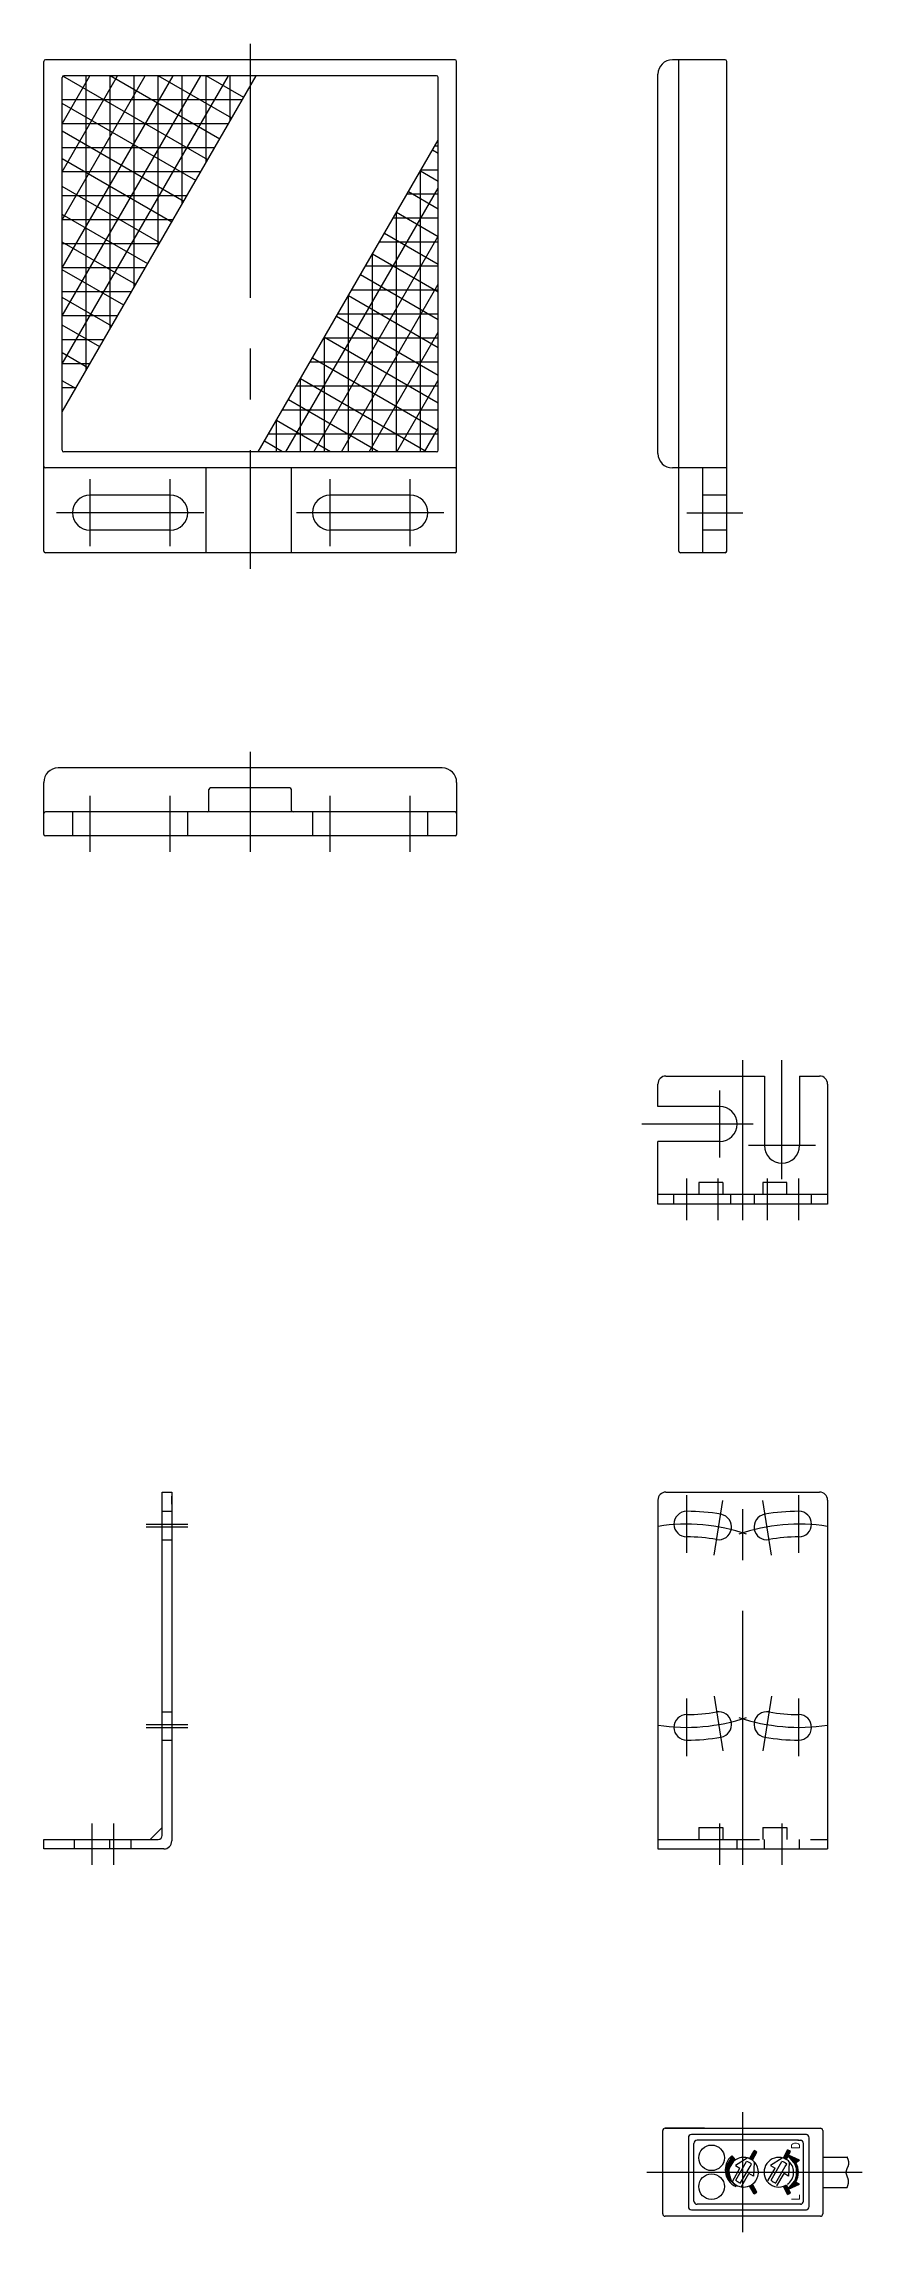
# Model space of a CAD drawing. Extents: x -19 to 102, y -28 to 519.
# Drawn here: x 0 to 102.3, y 245.7 to 519.2 of the extents above; entities that cross this region are included whole.
import ezdxf

# ---------------------------------------------------------------- set-up
doc = ezdxf.new("R2010")
doc.units = 0
doc.linetypes.add('CENTER', pattern=[50.8, 31.75, -6.35, 6.35, -6.35])
doc.linetypes.add('DASHED', pattern=[19.05, 12.7, -6.35])
doc.layers.get('0').update_dxf_attribs({"linetype": 'CONTINUOUS'})
doc.layers.add('CENTER', color=1, linetype='CONTINUOUS')
doc.styles.get("Standard").update_dxf_attribs({"font": 'txt.shx', "height": 3, "bigfont": 'bigfont.shx'})

# ---------------------------------------------------------------- blocks, each defined once
blk = doc.blocks.new('*U8')
at = {"color": 3, "linetype": 'CONTINUOUS', "extrusion": (0, 0, -1)}
for points in [[(-93.09, 255.37), (-94.47, 254.74), (-92.99, 255.19)], [(-92.99, 255.19), (-94.47, 254.74), (-93.99, 254.47)], [(-92.99, 255.19), (-93.99, 254.47), (-93.98, 254.01)], [(-93.99, 254.47), (-94.32, 253.24), (-93.98, 254.01)], [(-93.98, 252.47), (-93.99, 252.02), (-92.99, 251.29)], [(-93.99, 252.02), (-94.47, 251.74), (-92.99, 251.29)], [(-94.47, 251.74), (-93.09, 251.12), (-92.99, 251.29)], [(-93.98, 254.01), (-94.32, 253.24), (-93.98, 252.47)], [(-94.32, 253.24), (-93.99, 252.02), (-93.98, 252.47)]]:
    blk.add_solid(points, dxfattribs=at)
blk = doc.blocks.new('*U9')
at = {"color": 3, "linetype": 'CONTINUOUS'}
for points in [[(92.83, 251.66), (92.65, 251.57), (92.87, 251.57)], [(92.65, 251.57), (92.46, 251.49), (93.32, 250.61)], [(92.46, 251.49), (92.51, 251.4), (93.32, 250.61)], [(92.51, 251.4), (92.95, 250.44), (93.32, 250.61)], [(92.87, 251.57), (92.65, 251.57), (93.32, 250.61)]]:
    blk.add_solid(points, dxfattribs=at)
blk = doc.blocks.new('*U10')
at = {"color": 3, "linetype": 'CONTINUOUS', "extrusion": (0, 0, -1)}
for points in [[(-92.51, 255.09), (-92.87, 254.92), (-92.46, 254.99)], [(-92.46, 254.99), (-92.87, 254.92), (-92.65, 254.92)], [(-92.95, 256.05), (-93.32, 255.88), (-92.51, 255.09)], [(-93.32, 255.88), (-92.87, 254.92), (-92.51, 255.09)], [(-92.65, 254.92), (-92.87, 254.92), (-92.83, 254.83)]]:
    blk.add_solid(points, dxfattribs=at)
blk = doc.blocks.new('*U11')
at = {"color": 3, "linetype": 'CONTINUOUS'}
for points in [[(88.39, 251.64), (88.21, 251.55), (89.14, 250.75)], [(88.56, 251.75), (88.39, 251.64), (88.61, 251.66)], [(88.61, 251.66), (88.39, 251.64), (89.14, 250.75)], [(88.21, 251.55), (88.26, 251.46), (89.14, 250.75)], [(88.26, 251.46), (88.79, 250.55), (89.14, 250.75)]]:
    blk.add_solid(points, dxfattribs=at)
blk = doc.blocks.new('*U12')
at = {"color": 3, "linetype": 'CONTINUOUS'}
for points in [[(85.99, 255.3), (85.21, 254.01), (86.43, 254.78)], [(86.43, 254.78), (85.21, 254.01), (85.64, 253.51)], [(85.21, 254.01), (85.41, 252.51), (85.64, 253.51)], [(85.64, 253.51), (85.41, 252.51), (86.04, 252.07)], [(85.41, 252.51), (86.5, 251.46), (86.04, 252.07)], [(86.04, 252.07), (86.5, 251.46), (86.28, 251.82)], [(86.28, 251.82), (86.5, 251.46), (86.57, 251.62)]]:
    blk.add_solid(points, dxfattribs=at)
blk = doc.blocks.new('*U13')
at = {"color": 3, "linetype": 'CONTINUOUS', "extrusion": (0, 0, -1)}
for points in [[(-88.26, 255.02), (-88.61, 254.82), (-88.21, 254.94)], [(-88.21, 254.94), (-88.61, 254.82), (-88.39, 254.85)], [(-88.79, 255.94), (-89.14, 255.74), (-88.26, 255.02)], [(-89.14, 255.74), (-88.61, 254.82), (-88.26, 255.02)], [(-88.39, 254.85), (-88.61, 254.82), (-88.56, 254.74)]]:
    blk.add_solid(points, dxfattribs=at)

msp = doc.modelspace()

# ---------------------------------------------------------------- linework, layer by layer
at = {"color": 7, "linetype": 'CONTINUOUS'}
for p, q in [((0, 455.84), (0, 517.04)), ((51.4, 517.24), (0.2, 517.24)), ((51.6, 455.84), (51.6, 517.04)), ((85.16, 517.24), (78.56, 517.24)), ((79.36, 455.84), (79.36, 517.24)), ((85.36, 455.84), (85.36, 517.04)), ((2.3, 503.24), (9.23, 515.24)), ((2.3, 497.24), (12.69, 515.24)), ((2.3, 491.24), (16.16, 515.24)), ((2.3, 485.24), (19.62, 515.24)), ((2.3, 479.24), (23.08, 515.24)), ((2.3, 473.24), (26.55, 515.24)), ((2.3, 509.24), (5.76, 515.24)), ((2.3, 468.44), (2.3, 515.04)), ((20.49, 504.74), (2.38, 515.2)), ((49.1, 515.24), (2.5, 515.24)), ((5.3, 478.44), (5.3, 515.24)), ((8.3, 483.64), (8.3, 515.24)), ((21.99, 507.34), (8.3, 515.24)), ((11.3, 488.83), (11.3, 515.24)), ((14.3, 494.03), (14.3, 515.24)), ((23.49, 509.94), (14.3, 515.24)), ((17.3, 499.22), (17.3, 515.24)), ((20.3, 504.42), (20.3, 515.24)), ((24.99, 512.54), (20.3, 515.24)), ((23.3, 509.62), (23.3, 515.24)), ((49.3, 468.44), (49.3, 515.04)), ((76.76, 468.04), (76.76, 515.44)), ((24.82, 512.24), (2.3, 512.24)), ((18.99, 502.15), (2.3, 511.78)), ((23.08, 509.24), (2.3, 509.24)), ((17.49, 499.55), (2.3, 508.32)), ((21.35, 506.24), (2.3, 506.24)), ((26.81, 468.24), (49.3, 507.2)), ((49.3, 506.44), (48.87, 506.44)), ((15.99, 496.95), (2.3, 504.85)), ((19.62, 503.24), (2.3, 503.24)), ((49.3, 502.05), (47.07, 503.34)), ((47.1, 468.24), (47.1, 503.39)), ((49.3, 503.44), (47.13, 503.44)), ((49.3, 505.51), (48.57, 505.93)), ((14.49, 494.35), (2.3, 501.39)), ((30.27, 468.24), (49.3, 501.2)), ((49.3, 498.58), (45.57, 500.74)), ((17.89, 500.24), (2.3, 500.24)), ((12.99, 491.75), (2.3, 497.92)), ((49.3, 495.12), (44.07, 498.14)), ((44.1, 468.24), (44.1, 498.19)), ((49.3, 500.44), (45.4, 500.44)), ((16.16, 497.24), (2.3, 497.24)), ((33.74, 468.24), (49.3, 495.2)), ((49.3, 491.66), (42.57, 495.54)), ((49.3, 497.44), (43.67, 497.44)), ((11.49, 489.15), (2.3, 494.46)), ((14.42, 494.24), (2.3, 494.24)), ((49.3, 488.19), (41.07, 492.94)), ((41.1, 468.24), (41.1, 492.99)), ((49.3, 494.44), (41.94, 494.44)), ((12.69, 491.24), (2.3, 491.24)), ((9.99, 486.56), (2.3, 490.99)), ((49.3, 484.73), (39.57, 490.35)), ((49.3, 491.44), (40.21, 491.44)), ((10.96, 488.24), (2.3, 488.24)), ((8.49, 483.96), (2.3, 487.53)), ((37.2, 468.24), (49.3, 489.2)), ((49.3, 481.26), (38.07, 487.75)), ((38.1, 468.24), (38.1, 487.8)), ((49.3, 488.44), (38.47, 488.44)), ((9.23, 485.24), (2.3, 485.24)), ((49.3, 477.8), (36.57, 485.15)), ((49.3, 485.44), (36.74, 485.44)), ((6.99, 481.36), (2.3, 484.07)), ((7.5, 482.24), (2.3, 482.24)), ((49.3, 482.44), (35.01, 482.44)), ((49.3, 474.34), (35.07, 482.55)), ((35.1, 468.24), (35.1, 482.6)), ((40.67, 468.24), (49.3, 483.2)), ((5.49, 478.76), (2.3, 480.6)), ((5.76, 479.24), (2.3, 479.24)), ((49.3, 479.44), (33.28, 479.44)), ((49.3, 470.87), (33.57, 479.95)), ((3.99, 476.16), (2.3, 477.14)), ((4.03, 476.24), (2.3, 476.24)), ((49.3, 476.44), (31.54, 476.44)), ((47.85, 468.24), (32.07, 477.35)), ((32.1, 468.24), (32.1, 477.4)), ((44.13, 468.24), (49.3, 477.2)), ((49.3, 473.44), (29.81, 473.44)), ((41.85, 468.24), (30.57, 474.76)), ((49.3, 470.44), (28.08, 470.44)), ((35.85, 468.24), (29.07, 472.16)), ((29.1, 468.24), (29.1, 472.21)), ((47.6, 468.24), (49.3, 471.2)), ((49.1, 468.24), (2.5, 468.24)), ((29.85, 468.24), (27.57, 469.56)), ((51.4, 466.24), (0.2, 466.24)), ((20.3, 455.64), (20.3, 466.24)), ((30.95, 455.64), (30.95, 466.24)), ((79.36, 466.24), (78.56, 466.24)), ((85.36, 466.24), (79.36, 466.24)), ((82.36, 455.64), (82.36, 466.24)), ((15.8, 462.84), (5.8, 462.84)), ((45.8, 462.84), (35.8, 462.84)), ((15.8, 458.44), (5.8, 458.44)), ((45.8, 458.44), (35.8, 458.44)), ((51.4, 455.64), (0.2, 455.64)), ((85.16, 455.64), (79.56, 455.64)), ((0, 420.44), (0, 426.94)), ((49.8, 428.74), (1.8, 428.74)), ((51.6, 426.94), (51.6, 420.44)), ((20.65, 423.44), (20.65, 426.04)), ((30.75, 426.24), (20.85, 426.24)), ((30.95, 423.44), (30.95, 426.04)), ((51.4, 423.24), (0.2, 423.24)), ((51.4, 420.24), (0.2, 420.24)), ((76.76, 386.44), (76.76, 389.24)), ((77.76, 390.24), (90.06, 390.24)), ((90.06, 390.24), (90.06, 381.54)), ((94.46, 390.24), (96.96, 390.24)), ((94.46, 390.24), (94.46, 381.54)), ((97.96, 389.24), (97.96, 375.44)), ((84.46, 386.44), (76.76, 386.44)), ((76.76, 375.44), (76.76, 382.04)), ((84.46, 382.04), (76.76, 382.04)), ((97.96, 375.44), (76.76, 375.44)), ((76.76, 374.24), (76.76, 375.44)), ((84.86, 376.94), (81.86, 376.94)), ((81.86, 376.94), (81.86, 375.44)), ((84.86, 376.94), (84.86, 375.44)), ((92.86, 376.94), (89.86, 376.94)), ((89.86, 376.94), (89.86, 375.44)), ((92.86, 375.44), (92.86, 376.94)), ((97.96, 375.44), (97.96, 374.24)), ((97.96, 374.24), (76.76, 374.24)), ((97.96, 374.24), (76.76, 374.24)), ((14.8, 295.34), (14.8, 338.24)), ((14.8, 338.24), (16, 338.24)), ((16, 338.24), (16, 294.64)), ((16, 337.74), (16, 336.74)), ((16, 336.74), (16, 337.74)), ((76.76, 337.24), (76.76, 314.04)), ((77.76, 338.24), (96.96, 338.24)), ((97.96, 337.24), (97.96, 293.64)), ((80.36, 332.66), (80.36, 332.65)), ((94.36, 332.66), (94.36, 332.65)), ((76.76, 314.04), (76.76, 293.64)), ((80.36, 310.43), (80.36, 310.44)), ((94.36, 310.43), (94.36, 310.44)), ((13.3, 294.84), (14.8, 296.34)), ((14.8, 295.34), (14.8, 296.34)), ((0, 294.84), (3.8, 294.84)), ((0, 293.64), (0, 294.84)), ((3.8, 293.64), (0, 293.64)), ((3.8, 294.84), (8.2, 294.84)), ((3.8, 294.84), (3.8, 293.64)), ((8.2, 293.64), (3.8, 293.64)), ((8.2, 294.84), (13.3, 294.84)), ((8.2, 294.84), (8.2, 293.64)), ((15, 293.64), (8.2, 293.64)), ((13.3, 294.84), (14.3, 294.84)), ((76.76, 293.64), (97.96, 293.64)), ((77.36, 253.24), (77.36, 258.44)), ((82.56, 258.74), (77.66, 258.74)), ((77.66, 258.74), (97.06, 258.74)), ((80.56, 257.54), (80.56, 248.94)), ((95.33, 257.94), (80.96, 257.94)), ((94.23, 257.24), (81.66, 257.24)), ((82.06, 258.74), (97.06, 258.74)), ((94.23, 257.24), (94.63, 257.24)), ((94.33, 257.24), (94.23, 257.24)), ((95.66, 248.94), (95.66, 257.54)), ((97.36, 258.44), (97.36, 248.04)), ((81.26, 249.64), (81.26, 256.84)), ((85.99, 255.3), (86.43, 254.78)), ((87.9, 254.99), (86.44, 254.07)), ((86.49, 252.25), (87.84, 254.59)), ((87.9, 254.99), (87.96, 255.03)), ((88.26, 255.02), (88.21, 254.94)), ((88.26, 255.02), (88.79, 255.94)), ((88.56, 254.74), (88.61, 254.82)), ((88.61, 254.82), (89.14, 255.74)), ((88.77, 254.49), (88.69, 252.77)), ((88.77, 254.49), (88.77, 254.56)), ((89.14, 255.74), (88.79, 255.94)), ((92.3, 254.99), (90.84, 254.07)), ((90.89, 252.25), (92.24, 254.59)), ((92.51, 255.09), (92.46, 254.99)), ((92.51, 255.09), (92.95, 256.05)), ((92.51, 255.09), (92.95, 256.05)), ((92.83, 254.83), (92.87, 254.92)), ((92.87, 254.92), (93.32, 255.88)), ((92.87, 254.92), (93.32, 255.88)), ((93.32, 255.88), (92.95, 256.05)), ((93.32, 255.88), (92.95, 256.05)), ((94.47, 254.74), (93.09, 255.37)), ((94.47, 254.74), (93.09, 255.37)), ((93.16, 254.49), (93.09, 252.77)), ((93.99, 254.47), (94.47, 254.74)), ((93.99, 254.47), (94.47, 254.74)), ((94.96, 249.64), (94.96, 256.84)), ((97.36, 255.14), (100.42, 255.14)), ((77.36, 248.04), (77.36, 253.24)), ((86.04, 252.07), (86.11, 252.18)), ((86.11, 252.18), (87, 253.74)), ((86.44, 254.07), (87, 253.74)), ((86.5, 251.46), (86.57, 251.62)), ((87, 253.74), (87.01, 253.74)), ((87.09, 251.9), (88.27, 253.94)), ((87.23, 251.53), (88.13, 253.09)), ((88.69, 252.77), (88.13, 253.09)), ((88.27, 253.94), (88.45, 254.24)), ((88.56, 251.75), (88.61, 251.66)), ((89.14, 250.75), (88.61, 251.66)), ((90.5, 252.18), (91.4, 253.74)), ((90.84, 254.07), (91.4, 253.74)), ((91.49, 251.9), (92.67, 253.94)), ((91.63, 251.53), (92.53, 253.09)), ((93.09, 252.77), (92.53, 253.09)), ((92.67, 253.94), (92.85, 254.24)), ((92.83, 251.66), (92.87, 251.57)), ((93.09, 251.12), (94.47, 251.74)), ((93.09, 251.12), (94.47, 251.74)), ((94.47, 251.74), (93.99, 252.02)), ((94.47, 251.74), (93.99, 252.02)), ((94.47, 251.74), (93.99, 252.02)), ((94.63, 249.24), (81.66, 249.24)), ((87.23, 251.53), (87.16, 251.42)), ((88.21, 251.55), (88.26, 251.46)), ((88.79, 250.55), (88.26, 251.46)), ((88.79, 250.55), (89.14, 250.75)), ((92.46, 251.49), (92.51, 251.4)), ((92.95, 250.44), (92.51, 251.4)), ((92.95, 250.44), (92.51, 251.4)), ((93.32, 250.61), (92.87, 251.57)), ((93.32, 250.61), (92.87, 251.57)), ((92.95, 250.44), (93.32, 250.61)), ((92.95, 250.44), (93.32, 250.61)), ((97.36, 251.34), (100.42, 251.34)), ((77.78, 247.74), (77.66, 247.74)), ((97.06, 247.74), (77.78, 247.74)), ((80.96, 248.54), (95.33, 248.54))]:
    msp.add_line(p, q, dxfattribs=at)
at = {"color": 3, "linetype": 'DASHED'}
for p, q in [((85.36, 462.84), (82.36, 462.84)), ((85.36, 458.44), (82.36, 458.44)), ((3.6, 423.24), (3.6, 420.24)), ((18, 420.24), (18, 423.24)), ((33.6, 423.24), (33.6, 420.24)), ((48, 420.24), (48, 423.24)), ((78.76, 374.24), (78.76, 375.44)), ((85.89, 374.24), (85.89, 375.44)), ((88.84, 374.24), (88.84, 375.44)), ((95.96, 374.24), (95.96, 375.44)), ((14.8, 335.84), (16, 335.84)), ((14.8, 332.29), (16, 332.29)), ((14.8, 310.8), (16, 310.8)), ((14.8, 307.25), (16, 307.25)), ((81.86, 296.34), (84.86, 296.34)), ((81.86, 296.34), (81.86, 294.84)), ((84.86, 296.34), (84.86, 294.84)), ((89.86, 296.34), (92.86, 296.34)), ((89.86, 296.34), (89.86, 294.84)), ((92.86, 296.34), (92.86, 294.84)), ((10.9, 294.84), (10.9, 293.64)), ((76.76, 294.84), (97.96, 294.84)), ((86.66, 293.64), (86.66, 294.84)), ((90.06, 293.64), (90.06, 294.84)), ((94.46, 293.64), (94.46, 294.84))]:
    msp.add_line(p, q, dxfattribs=at)
at = {"color": 3}
msp.add_polyline3d([(100.42, 251.34, 0), (100.43, 251.36, 0), (100.44, 251.38, 0), (100.44, 251.4, 0), (100.45, 251.41, 0), (100.45, 251.43, 0), (100.46, 251.45, 0), (100.46, 251.47, 0), (100.47, 251.48, 0), (100.47, 251.5, 0), (100.48, 251.52, 0), (100.48, 251.54, 0), (100.49, 251.55, 0), (100.49, 251.57, 0), (100.5, 251.59, 0), (100.5, 251.6, 0), (100.51, 251.62, 0), (100.51, 251.64, 0), (100.52, 251.66, 0), (100.52, 251.68, 0), (100.53, 251.69, 0), (100.53, 251.71, 0), (100.53, 251.73, 0), (100.54, 251.75, 0), (100.54, 251.76, 0), (100.55, 251.78, 0), (100.55, 251.8, 0), (100.55, 251.81, 0), (100.56, 251.83, 0), (100.56, 251.85, 0), (100.56, 251.87, 0), (100.56, 251.88, 0), (100.57, 251.9, 0), (100.57, 251.92, 0), (100.57, 251.94, 0), (100.57, 251.95, 0), (100.58, 251.97, 0), (100.58, 251.99, 0), (100.58, 252, 0), (100.58, 252.02, 0), (100.58, 252.04, 0), (100.58, 252.06, 0), (100.58, 252.07, 0), (100.58, 252.09, 0), (100.58, 252.11, 0), (100.58, 252.13, 0), (100.58, 252.14, 0), (100.58, 252.16, 0), (100.58, 252.18, 0), (100.58, 252.19, 0), (100.58, 252.21, 0), (100.57, 252.23, 0), (100.57, 252.25, 0), (100.57, 252.26, 0), (100.57, 252.28, 0), (100.56, 252.3, 0), (100.56, 252.32, 0), (100.56, 252.33, 0), (100.55, 252.35, 0), (100.55, 252.37, 0), (100.54, 252.38, 0), (100.54, 252.4, 0), (100.53, 252.42, 0), (100.53, 252.44, 0), (100.52, 252.45, 0), (100.52, 252.47, 0), (100.51, 252.49, 0), (100.51, 252.5, 0), (100.5, 252.52, 0), (100.49, 252.54, 0), (100.49, 252.55, 0), (100.48, 252.57, 0), (100.47, 252.59, 0), (100.47, 252.6, 0), (100.46, 252.62, 0), (100.45, 252.64, 0), (100.45, 252.66, 0), (100.44, 252.67, 0), (100.44, 252.69, 0), (100.43, 252.71, 0), (100.42, 252.72, 0), (100.42, 252.74, 0), (100.41, 252.76, 0), (100.4, 252.78, 0), (100.39, 252.79, 0), (100.39, 252.81, 0), (100.38, 252.82, 0), (100.38, 252.84, 0), (100.37, 252.86, 0), (100.36, 252.88, 0), (100.36, 252.89, 0), (100.35, 252.91, 0), (100.35, 252.93, 0), (100.34, 252.94, 0), (100.34, 252.96, 0), (100.33, 252.98, 0), (100.33, 252.99, 0), (100.32, 253.01, 0), (100.32, 253.03, 0), (100.31, 253.04, 0), (100.31, 253.06, 0), (100.31, 253.08, 0), (100.3, 253.09, 0), (100.3, 253.11, 0), (100.3, 253.13, 0), (100.3, 253.14, 0), (100.3, 253.16, 0), (100.29, 253.18, 0), (100.29, 253.19, 0), (100.29, 253.21, 0), (100.29, 253.23, 0), (100.29, 253.24, 0), (100.29, 253.26, 0), (100.29, 253.28, 0), (100.3, 253.29, 0), (100.3, 253.31, 0), (100.3, 253.33, 0), (100.3, 253.34, 0), (100.31, 253.36, 0), (100.31, 253.38, 0), (100.31, 253.39, 0), (100.31, 253.41, 0), (100.32, 253.43, 0), (100.32, 253.44, 0), (100.33, 253.46, 0), (100.33, 253.48, 0), (100.34, 253.49, 0), (100.34, 253.51, 0), (100.35, 253.53, 0), (100.36, 253.54, 0), (100.36, 253.56, 0), (100.37, 253.58, 0), (100.38, 253.59, 0), (100.38, 253.61, 0), (100.39, 253.63, 0), (100.39, 253.64, 0), (100.4, 253.66, 0), (100.41, 253.68, 0), (100.42, 253.69, 0), (100.42, 253.71, 0), (100.43, 253.73, 0), (100.44, 253.74, 0), (100.44, 253.76, 0), (100.45, 253.78, 0), (100.46, 253.79, 0), (100.47, 253.81, 0), (100.47, 253.83, 0), (100.48, 253.84, 0), (100.49, 253.86, 0), (100.5, 253.88, 0), (100.5, 253.9, 0), (100.51, 253.91, 0), (100.52, 253.93, 0), (100.52, 253.94, 0), (100.53, 253.96, 0), (100.54, 253.98, 0), (100.54, 254, 0), (100.55, 254.01, 0), (100.56, 254.03, 0), (100.56, 254.05, 0), (100.57, 254.06, 0), (100.57, 254.08, 0), (100.58, 254.1, 0), (100.58, 254.11, 0), (100.59, 254.13, 0), (100.59, 254.15, 0), (100.6, 254.16, 0), (100.6, 254.18, 0), (100.6, 254.2, 0), (100.61, 254.21, 0), (100.61, 254.23, 0), (100.61, 254.25, 0), (100.61, 254.26, 0), (100.62, 254.28, 0), (100.62, 254.3, 0), (100.62, 254.32, 0), (100.62, 254.33, 0), (100.62, 254.35, 0), (100.62, 254.37, 0), (100.62, 254.38, 0), (100.62, 254.4, 0), (100.62, 254.42, 0), (100.62, 254.44, 0), (100.62, 254.45, 0), (100.62, 254.47, 0), (100.61, 254.49, 0), (100.61, 254.5, 0), (100.61, 254.52, 0), (100.61, 254.54, 0), (100.61, 254.56, 0), (100.6, 254.57, 0), (100.6, 254.59, 0), (100.6, 254.61, 0), (100.59, 254.62, 0), (100.59, 254.64, 0), (100.59, 254.66, 0), (100.58, 254.68, 0), (100.58, 254.69, 0), (100.57, 254.71, 0), (100.57, 254.73, 0), (100.56, 254.75, 0), (100.56, 254.76, 0), (100.55, 254.78, 0), (100.55, 254.8, 0), (100.54, 254.81, 0), (100.54, 254.83, 0), (100.53, 254.85, 0), (100.53, 254.87, 0), (100.52, 254.88, 0), (100.51, 254.9, 0), (100.51, 254.92, 0), (100.5, 254.94, 0), (100.5, 254.95, 0), (100.49, 254.97, 0), (100.48, 254.99, 0), (100.48, 255, 0), (100.47, 255.02, 0), (100.46, 255.04, 0), (100.46, 255.06, 0), (100.45, 255.07, 0), (100.44, 255.09, 0), (100.44, 255.11, 0), (100.43, 255.13, 0), (100.42, 255.14, 0)], dxfattribs=at)
at = {"color": 7, "linetype": 'CONTINUOUS'}
for centre in [(83.46, 255.04), (83.46, 251.44)]:
    msp.add_circle(centre, 1.6, dxfattribs=at)
for centre, radius, start, end in [((0.2, 517.04), 0.2, 90, 180), ((51.4, 517.04), 0.2, 0, 90), ((78.56, 515.44), 1.8, 90, 180), ((85.16, 517.04), 0.2, 0, 90), ((2.5, 515.04), 0.2, 90, 180), ((49.1, 515.04), 0.2, 0, 90), ((2.5, 468.44), 0.2, 180, 270), ((49.1, 468.44), 0.2, 270, 0), ((78.56, 468.04), 1.8, 180, 270), ((0.2, 466.44), 0.2, 180, 270), ((51.4, 466.44), 0.2, 270, 0), ((5.8, 460.64), 2.2, 90, 270), ((15.8, 460.64), 2.2, 270, 90), ((35.8, 460.64), 2.2, 90, 270), ((45.8, 460.64), 2.2, 270, 90), ((0.2, 455.84), 0.2, 180, 270), ((51.4, 455.84), 0.2, 270, 0), ((79.56, 455.84), 0.2, 180, 270), ((85.16, 455.84), 0.2, 270, 0), ((1.8, 426.94), 1.8, 90, 180), ((49.8, 426.94), 1.8, 360, 90), ((20.85, 426.04), 0.2, 90, 180), ((30.75, 426.04), 0.2, 0, 90), ((0.2, 423.04), 0.2, 90, 180), ((20.45, 423.44), 0.2, 270, 0), ((31.15, 423.44), 0.2, 180, 270), ((51.4, 423.04), 0.2, 360, 90), ((0.2, 420.44), 0.2, 180, 270), ((51.4, 420.44), 0.2, 270, 0), ((77.76, 389.24), 1, 90, 180), ((96.96, 389.24), 1, 0, 90), ((84.46, 384.24), 2.2, 270, 90), ((92.26, 381.54), 2.2, 180, 0), ((77.76, 337.24), 1, 90, 180), ((96.96, 337.24), 1, 0, 90), ((80.36, 334.24), 1.6, 90, 270), ((80.42, 311.24), 24.6, 80.1322, 90.1322), ((84.36, 333.89), 1.6, 260, 80), ((90.37, 333.89), 1.6, 100, 280), ((94.31, 311.24), 24.6, 89.8678, 99.8678), ((94.36, 334.24), 1.6, 270, 90), ((80.36, 311.24), 21.4, 80, 90), ((94.36, 311.24), 21.4, 90, 100), ((80.36, 308.84), 1.6, 90, 270), ((80.36, 331.84), 21.4, 270, 280), ((84.36, 309.19), 1.6, 280, 100), ((90.37, 309.19), 1.6, 80, 260), ((94.36, 331.84), 21.4, 260, 270), ((94.36, 308.84), 1.6, 270, 90), ((80.42, 331.85), 24.6, 269.8678, 279.8678), ((94.31, 331.85), 24.6, 260.1322, 270.1322), ((14.3, 295.34), 0.5, 270, 0), ((15, 294.64), 1, 270, 0), ((77.66, 258.44), 0.3, 90, 180), ((80.96, 257.54), 0.4, 90, 180), ((81.66, 256.84), 0.4, 90, 180), ((94.56, 256.84), 0.4, 0, 90), ((95.26, 257.54), 0.4, 0, 90), ((97.06, 258.44), 0.3, 0, 90), ((87.47, 253.54), 2.3, 130.0154, 245), ((87.47, 253.24), 1.85, 124.0169, 219.43), ((87.47, 253.24), 1.85, 74.6633, 124.0169), ((87.47, 253.24), 1.4, 45.5987, 74.4998), ((87.47, 253.24), 1.4, 74.4998, 74.5538), ((87.47, 253.24), 1.85, 66.2063, 74.6633), ((87.47, 253.24), 1.85, 53.7937, 66.2063), ((87.47, 253.24), 1.85, 45.3367, 53.7937), ((87.47, 253.24), 1.85, 306.2063, 45.3367), ((91.87, 253.24), 1.85, 71.2063, 288.7937), ((91.87, 253.24), 1.4, 45.5987, 74.4998), ((91.87, 253.24), 1.85, 58.7937, 71.2063), ((91.87, 253.24), 1.85, 53.7937, 66.2063), ((91.87, 253.24), 1.85, 45.3367, 53.7937), ((91.87, 253.24), 1.85, 45.3367, 53.7937), ((91.87, 253.24), 1.85, 306.2063, 45.3367), ((91.87, 253.24), 2.25, 300, 60), ((91.87, 253.24), 2.25, 300, 60), ((91.87, 253.24), 2.45, 330, 30), ((91.87, 253.24), 2.45, 330, 30), ((91.87, 253.24), 2.45, 330, 30), ((87.47, 253.24), 1.85, 219.43, 241.0703), ((87.47, 253.24), 1.4, 225.5987, 254.4552), ((87.47, 253.24), 1.85, 241.0703, 260.57), ((87.47, 253.24), 1.85, 293.7937, 306.2063), ((91.87, 253.24), 1.4, 225.5987, 254.4552), ((91.87, 253.24), 1.85, 288.7937, 301.2063), ((80.96, 248.94), 0.4, 180, 270), ((81.66, 249.64), 0.4, 180, 270), ((87.47, 253.24), 1.85, 260.57, 293.7937), ((94.56, 249.64), 0.4, 270, 0), ((95.26, 248.94), 0.4, 270, 0), ((77.66, 248.04), 0.3, 180, 270), ((97.06, 248.04), 0.3, 270, 0)]:
    msp.add_arc(centre, radius, start, end, dxfattribs=at)
at = {"layer": 'CENTER', "color": 1, "linetype": 'CENTER'}
for p, q in [((25.8, 519.24), (25.8, 453.64)), ((5.8, 456.44), (5.8, 464.84)), ((15.8, 456.44), (15.8, 464.84)), ((35.8, 456.44), (35.8, 464.84)), ((45.8, 456.44), (45.8, 464.84)), ((20, 460.64), (1.6, 460.64)), ((50, 460.64), (31.6, 460.64)), ((80.36, 460.64), (87.36, 460.64)), ((25.8, 430.74), (25.8, 418.24)), ((5.8, 418.24), (5.8, 425.24)), ((15.8, 418.24), (15.8, 425.24)), ((35.8, 418.24), (35.8, 425.24)), ((45.8, 418.24), (45.8, 425.24)), ((87.36, 372.24), (87.36, 392.24)), ((92.26, 377.34), (92.26, 392.24)), ((84.46, 388.44), (84.46, 380.04)), ((88.66, 384.24), (74.76, 384.24)), ((96.46, 381.54), (88.06, 381.54)), ((80.36, 372.24), (80.36, 377.44)), ((84.29, 372.24), (84.29, 377.44)), ((90.44, 372.24), (90.44, 377.44)), ((94.36, 372.24), (94.36, 377.44)), ((87.36, 291.64), (87.36, 340.24)), ((80.36, 330.64), (80.36, 337.84)), ((83.77, 330.34), (84.85, 337.18)), ((90.96, 330.34), (89.88, 337.18)), ((94.36, 330.64), (94.36, 337.84)), ((12.8, 334.24), (18, 334.24)), ((12.8, 333.89), (18, 333.89)), ((80.36, 305.24), (80.36, 312.45)), ((83.77, 312.75), (84.85, 305.91)), ((90.96, 312.75), (89.88, 305.91)), ((94.36, 305.24), (94.36, 312.45)), ((12.8, 309.19), (18, 309.19)), ((12.8, 308.84), (18, 308.84)), ((6, 296.84), (6, 291.64)), ((8.7, 296.84), (8.7, 291.64)), ((84.46, 296.84), (84.46, 291.64)), ((92.26, 296.84), (92.26, 291.64)), ((87.36, 245.74), (87.36, 260.74)), ((75.36, 253.24), (102.29, 253.24))]:
    msp.add_line(p, q, dxfattribs=at)
for centre, start, end in [((80.36, 311.24), 71.0173, 98.9579), ((94.36, 311.24), 81.0421, 108.9827), ((80.36, 331.84), 261.0421, 288.9827), ((94.36, 331.84), 251.0173, 278.9579)]:
    msp.add_arc(centre, 23, start, end, dxfattribs=at)

# ---------------------------------------------------------------- block references
at = {"color": 3, "linetype": 'CONTINUOUS'}
for name in ['*U12', '*U13', '*U10', '*U8', '*U11', '*U9']:
    msp.add_blockref(name, (0, 0), dxfattribs=at)

# ---------------------------------------------------------------- texts
at = {"color": 7, "linetype": 'CONTINUOUS'}
for s, p in [('D', (94.46, 256.11)), ('L', (94.44, 249.72))]:
    msp.add_text(s, height=1, rotation=90, dxfattribs=at).set_placement(p)

doc.saveas('drawing.dxf')
